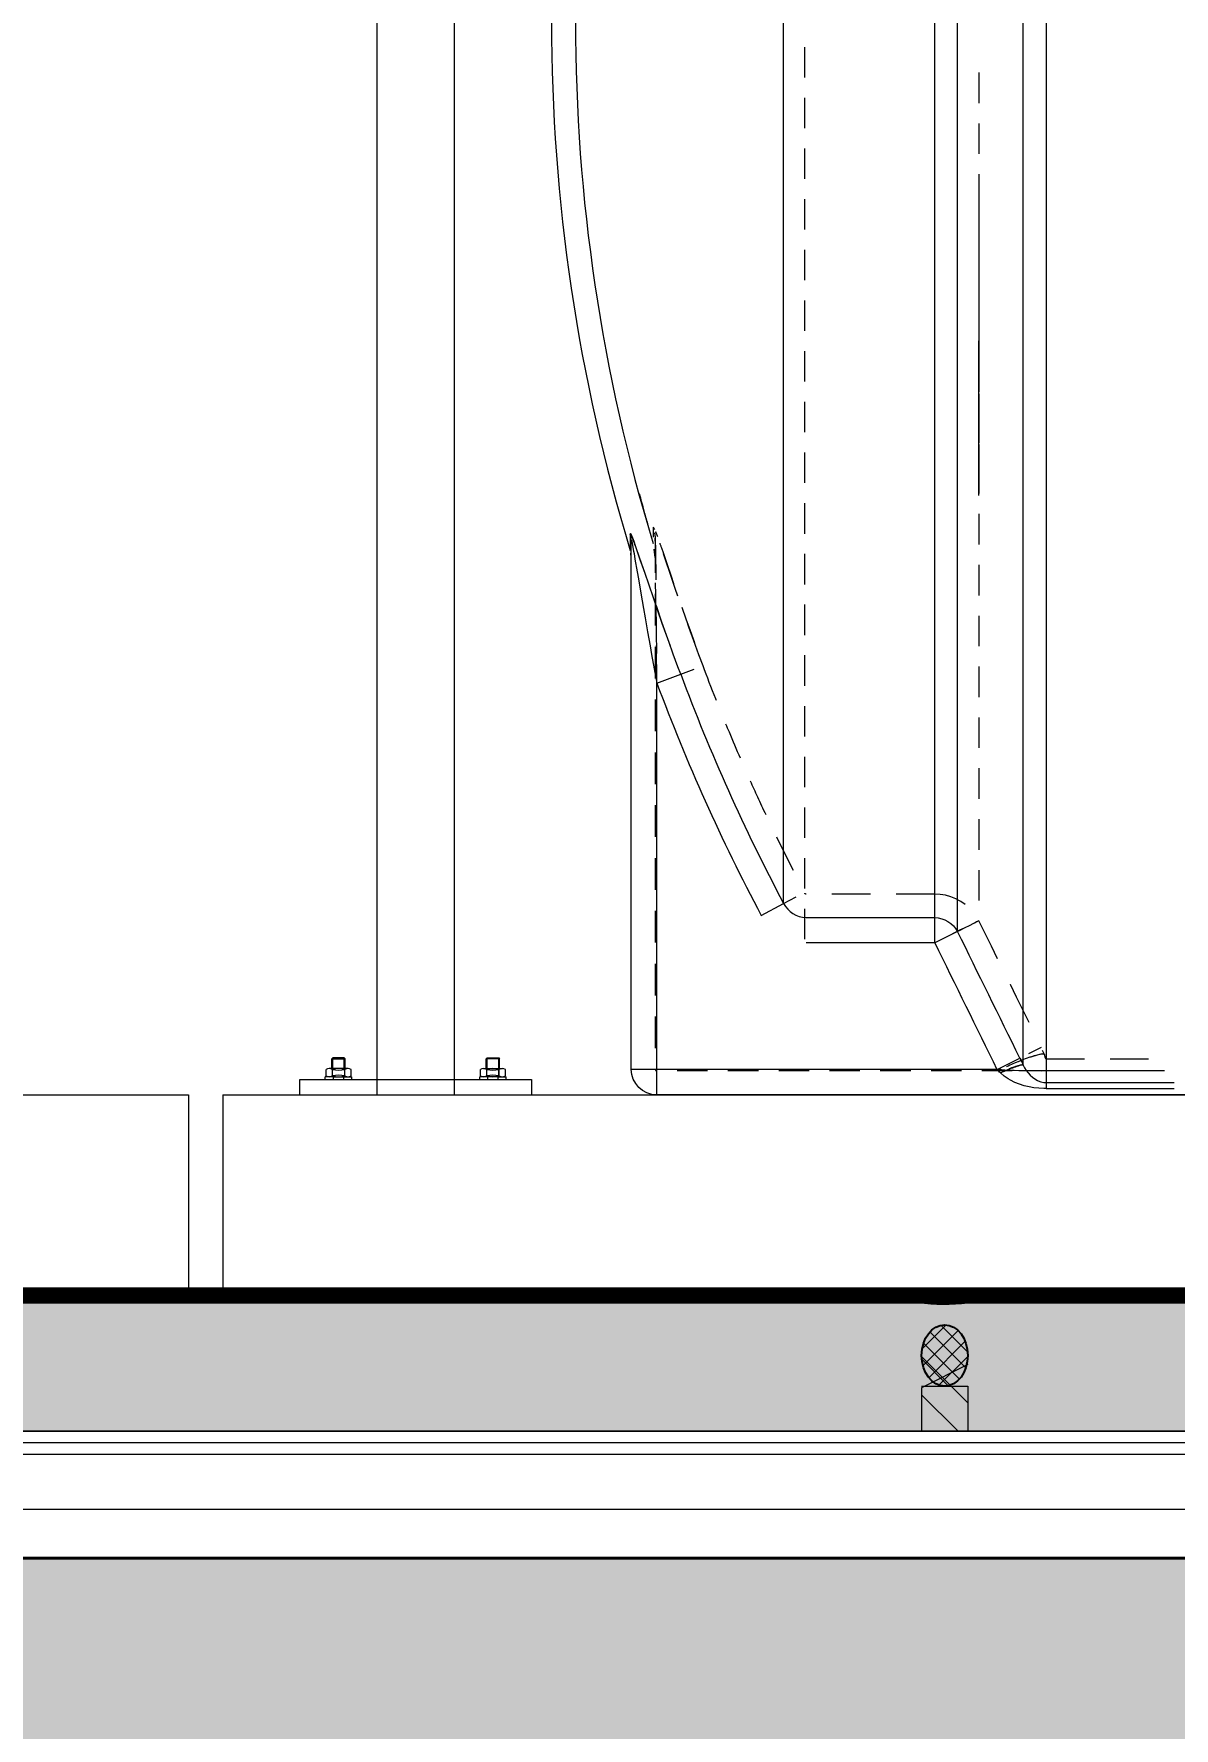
# Model space of a CAD drawing. Header units: millimetres. Extents: x -6181 to 191287, y -8583 to 23546.
# Drawn here: x 89554 to 90292, y 7490 to 8587 of the extents above; entities that cross this region are included whole.
import ezdxf

# ---------------------------------------------------------------- set-up
doc = ezdxf.new("R2010")
doc.units = ezdxf.units.MM
doc.header["$MEASUREMENT"] = 0
for name, pattern in [('1735-DT-5BR-SEC_BB$0$DASHED', [0.75, 0.5, -0.25]), ('1735-DT-5BR-SEC_BB$0$HIDDEN', [0.375, 0.25, -0.125]), ('DASHED', [0.75, 0.5, -0.25])]:
    doc.linetypes.add(name, pattern=pattern)
for name, color, linetype, lineweight in [('07--DIM-2', 2, 'Continuous', 25), ('1735-DT-5BR-SEC_BB$0$06--LINE-1', 9, 'Continuous', 18), ('1735-DT-5BR-SEC_BB$0$E--CONCRETE-4', 4, 'Continuous', 40), ('1735-DT-5BR-SEC_BB$0$E--CONCRETE-Beams', 1, '1735-DT-5BR-SEC_BB$0$HIDDEN', 0), ('1735-DT-5BR-SEC_BB$0$E--CONCRETE-SHADE', 253, 'Continuous', 25), ('1735-DT-5BR-SEC_BB$0$G--STELWRK-0', 8, 'Continuous', 13), ('1735-DT-5BR-SEC_BB$0$G--STELWRK-1', 9, 'Continuous', 18), ('1735-DT-5BR-SEC_BB$0$J--WATERPROOFING-1', 1, 'Continuous', 18), ('1735-DT-5BR-SEC_BB$0$J--WATERPROOFING-2', 2, 'Continuous', 25), ('1735-DT-5BR-SEC_BB$0$J--WATERPROOFING-3', 3, 'Continuous', 35), ('1735-DT-5BR-SEC_BB$0$P--INSULATION', 8, 'Continuous', 13), ('1735-DT-5BR-SEC_BB$0$W--ELV-1', 250, '1735-DT-5BR-SEC_BB$0$DASHED', 9), ('1735-DT-5BR-SEC_BB$0$X--MEP Services', 251, 'Continuous', 9), ('W--ELV-1', 250, 'DASHED', 9)]:
    doc.layers.add(name, color=color, linetype=linetype, lineweight=lineweight)
doc.layers.add('1735-DT-5BR-SEC_BB$0$00--Combo Roof', color=251, linetype='Continuous')
doc.layers.add('1735-DT-5BR-SEC_BB$0$00--ORIGIN', color=6, linetype='Continuous', lineweight=0, plot=False)
doc.styles.add('ISO', font='isocp2.shx', dxfattribs={"width": 0.8})
doc.linetypes.add('1735-DT-5BR-SEC_BB$0$BATTING', pattern='A,0.00254,-2.54,[134,ltypeshp.shx,S=2.54,R=0,X=-2.54,Y=0],-5.08,[134,ltypeshp.shx,S=2.54,R=180,X=2.54,Y=0],-2.54', length=10.16254)
doc.dimstyles.new('1-100_AR', dxfattribs={"dimtxt": 200, "dimasz": 100, "dimexe": 100, "dimexo": 100, "dimgap": 0, "dimtad": 0, "dimdec": 0, "dimzin": 12, "dimdsep": 46, "dimtxsty": 'ISO', "dimblk": 'ARCHTICK', "dimcen": 100, "dimdle": 100, "dimclrd": 8, "dimclre": 9, "dimclrt": 2, "dimadec": 0, "dimazin": 0, "dimtfac": 1, "dimtdec": 0, "dimtmove": 0, "dimatfit": 2, "dimldrblk": 'ARCHTICK', "dimfxl": 1, "dimtvp": 0.75, "dimtolj": 1, "dimtzin": 12, "dimlwd": 9, "dimlwe": 9, "dimarcsym": 0})

# ---------------------------------------------------------------- blocks, each defined once
blk = doc.blocks.new('*U263')
at = {"layer": '1735-DT-5BR-SEC_BB$0$06--LINE-1'}
h = blk.add_hatch(dxfattribs=at)
h.set_pattern_fill('AR-CONC', color=256, scale=10, style=0)
h.set_pattern_definition([(50, (-4413.56, -89.98), (71.72602, -6.27521), [7.5, -82.5]), (355, (-4413.56, -89.98), (-13.87513, 75.21921), [6, -66]), (100.45144, (-4407.585, -90.5), (57.85088, 68.944), [6.37402, -70.11421]), (46.1842, (-4413.56, -69.98), (106.72413, -16.55193), [11.25, -123.75]), (96.63564, (-4404.67, -71.36), (93.4662, 97.41186), [9.56103, -105.17138]), (351.18416, (-4413.56, -69.98), (93.4662, 97.41186), [9, -99]), (21, (-4403.56, -74.98), (59.690705, -40.26189), [7.5, -82.5]), (326, (-4403.56, -74.98), (24.33153, 72.515), [6, -66]), (71.45144, (-4398.59, -78.33), (84.02224, 32.25312), [6.37402, -70.11421]), (37.5, (-4413.562, -89.977), (1.215986, 33.289385), [0, -65.2, 0, -67, 0, -66.25]), (7.5, (-4413.562, -89.977), (26.306954, 39.44117), [0, -38.2, 0, -63.7, 0, -25.25]), (327.5, (-4435.862, -89.977), (53.382244, -2.255487), [0, -25, 0, -78, 0, -103.5]), (317.5, (-4445.86, -89.977), (58.318617, 10.0105), [0, -32.5, 0, -51.8, 0, -73.5])])
h.paths.add_polyline_path([(-45351.9, 10465.1), (-40906.9, 10465.1), (-40906.9, 10382.2), (-45351.9, 10382.2)])
at = {"layer": '1735-DT-5BR-SEC_BB$0$J--WATERPROOFING-2'}
h = blk.add_hatch(color=252, dxfattribs=at)
edge = h.paths.add_edge_path()
edge.add_ellipse((-44291.9, 10431.3), major_axis=(0, -19.9), ratio=0.75188, start_angle=94.7878, end_angle=270, ccw=False)
edge.add_line((-44276.9, 10433), (-44276.9, 10465.1))
edge.add_arc((-44291.9, 10589.1), 124.9, 263.0944, 276.8706, ccw=False)
edge.add_line((-44306.9, 10465.1), (-44306.9, 10431.3))
edge.add_line((-44306.9, 10431.3), (-44306.9, 10431.3))
at = {"layer": '1735-DT-5BR-SEC_BB$0$J--WATERPROOFING-2', "lineweight": 9}
h = blk.add_hatch(dxfattribs=at)
h.set_pattern_fill('ANSI37', color=256, scale=65, style=0)
h.set_pattern_definition([(45, (-168588.302, 57135.414), (-5.7452426, 5.7452426), []), (135, (-168588.302, 57135.414), (-5.7452426, -5.7452426), [])])
edge = h.paths.add_edge_path()
edge.add_ellipse((-44291.9, 10431.3), major_axis=(0, -19.9), ratio=0.75188, start_angle=367.0305, end_angle=447.7649)
edge.add_line((-44276.9, 10430.5), (-44276.9, 10432.1))
edge.add_ellipse((-44291.9, 10431.3), major_axis=(0, -19.9), ratio=0.75188, start_angle=92.2351, end_angle=352.9695)
edge.add_line((-44293.7, 10411.5), (-44290, 10411.5))
at = {"layer": '1735-DT-5BR-SEC_BB$0$00--ORIGIN'}
blk.add_lwpolyline([(-39601.9, 10300), (-45351.9, 10300), (-45351.9, 10485.3)], dxfattribs=at)
at = {"layer": '1735-DT-5BR-SEC_BB$0$J--WATERPROOFING-1', "color": 8}
for p, q in [((-44306.9, 10411.4), (-44306.9, 10382.2)), ((-44276.9, 10411.4), (-44306.9, 10411.4)), ((-44276.9, 10410.4), (-44276.9, 10382.2)), ((-45351.9, 10382.2), (-40891.9, 10382.2)), ((-45351.9, 10374.7), (-40891.9, 10374.7)), ((-45351.9, 10367.2), (-40891.9, 10367.2))]:
    blk.add_line(p, q, dxfattribs=at)
blk.add_lwpolyline([(-45351.9, 10465.1), (-40906.9, 10465.1), (-40906.9, 10382.2), (-45351.9, 10382.2)], dxfattribs=at)
blk.add_lwpolyline([(-45351.9, 10465.1), (-40906.9, 10465.1), (-40906.9, 10382.2), (-45351.9, 10382.2)], close=True, dxfattribs=at)
blk.add_arc((-44292.2, 10576.3), 112.1, 262.4789, 278.9045, dxfattribs=at)
at = {"layer": '1735-DT-5BR-SEC_BB$0$J--WATERPROOFING-2', "lineweight": 13}
for p, q in [((-44306.9, 10400.7), (-44276.9, 10430.7)), ((-44306.9, 10425.4), (-44276.9, 10410.4)), ((-44300.6, 10382.2), (-44276.9, 10405.9))]:
    blk.add_line(p, q, dxfattribs=at)
at = {"layer": '1735-DT-5BR-SEC_BB$0$J--WATERPROOFING-2', "extrusion": (0, 0, -1)}
blk.add_ellipse((-44291.9, 10431.3), major_axis=(0, -19.9), ratio=0.75188, start_param=-1.570796, end_param=4.712389, dxfattribs=at)
at = {"layer": '1735-DT-5BR-SEC_BB$0$J--WATERPROOFING-3', "color": 252, "const_width": 10.1}
blk.add_lwpolyline([(-40891.9, 10470.3), (-45351.9, 10470.4)], dxfattribs=at)
at = {"layer": '1735-DT-5BR-SEC_BB$0$P--INSULATION', "linetype": '1735-DT-5BR-SEC_BB$0$BATTING', "ltscale": 0.05}
blk.add_line((-39604.2, 10331.8), (-45351.9, 10331.8), dxfattribs=at)
blk = doc.blocks.new('1735-DT-5BR-SEC_BB$0$SPHU30-365 PE TANK (1160x1800) ELEV')
at = {"layer": '1735-DT-5BR-SEC_BB$0$X--MEP Services'}
for points in [[(-906.02, 299.31), (-905.93, 299.86), (-905.71, 299.13), (-904.78, 293.91), (-904.55, 292.52), (-904.06, 289.57), (-902.87, 282.77), (-902.18, 278.84), (-900.85, 271.08), (-899.44, 262.82), (-898.59, 257.89), (-897.24, 250.24), (-895.9, 242.72), (-895.04, 237.97), (-893.64, 230.28), (-892.21, 222.59), (-879.33, 227.39, 0.032826), (-823.68, 103.47, 0.263369), (-811.54, 95.82), (-741.97, 95.82, -0.262552), (-729.63, 88.33), (-729.63, 1071.67, -0.000454)], [(-811.54, 82.28), (-741.98, 82.28), (-741.98, 1077.72, -0.000466), (-710.57, 1141.61), (-710.57, 1155.3), (-708.76, 1155.3), (-705.82, 1155.27), (-702.88, 1155.2), (-699.9, 1155.08), (-699.37, 1155.05), (-696.37, 1154.87), (-693.4, 1154.63), (-690.55, 1154.35), (-689.9, 1154.27), (-687.15, 1153.86), (-684.06, 1153.09), (-683.09, 1152.76), (-682.09, 1152.15), (-681.77, 1151.39)], [(-706.46, 11.91, -0.011843), (-702.09, 13.85), (-701.33, 14.15), (-700.57, 14.43), (-699.81, 14.69), (-699.04, 14.95), (-698.25, 15.22), (-697.44, 15.52), (-696.73, 15.79), (-695.86, 16.11), (-695.01, 16.29), (-694.23, 16.15), (-694.12, 16.08), (-694.12, 1143.87, -0.262734), (-681.77, 1151.39), (-681.77, 3.43), (-612.55, 3.43)], [(-892.21, 0), (-892.21, 222.59, 0.03281), (-835.83, 97.03), (-823.68, 103.47), (-823.68, 1056.53)], [(-901.75, 325, 0.002581), (-899.23, 315.68, 0.00196), (-897.29, 308.74)], [(-906.27, 299.39, 0.141659), (-906.58, 303.1), (-906.58, 294.28)], [(-893.47, 303.75, -0.009822), (-893.35, 303.02, -0.011617), (-893.2, 301.79, -0.013966), (-893.11, 300.55, -0.013778), (-893.08, 299.31), (-893.08, 282.18)], [(906.02, 299.3), (906.02, 13.81, -0.414187), (892.21, 0), (-892.21, 0, -0.414187), (-906.02, 13.81), (-906.02, 299.3)], [(-893.07, 296.71, 0.00001), (-893.07, 295.44, -0.002678), (-893.06, 294.17, -0.004464), (-893.05, 293.41)], [(-890.67, 298.22, -0.002447), (-890.52, 297.79, -0.00276), (-890.27, 297.06, -0.004213), (-890.02, 296.34, -0.004213), (-889.77, 295.61), (-888.89, 293.05), (-886.7, 286.65), (-884.51, 280.26), (-883.2, 276.43)], [(-860.04, 213.09, -0.003327), (-860.4, 213.98, -0.004744), (-867.26, 231.88), (-869.49, 237.91), (-872.22, 245.37), (-874.93, 252.86), (-875.5, 254.49)], [(-855.03, 200.63, 0.001594), (-853.2, 196.2, 0.00378), (-847.21, 182.08)], [(-841.79, 169.79, 0.002393), (-837.82, 161.06, 0.002472), (-833.36, 151.51)], [(-827.54, 139.41, 0.003728), (-821.13, 126.54, 0.001331), (-818.52, 121.41)], [(-695.97, 19.89, -0.000446), (-729.63, 88.33), (-741.98, 82.27, 0.000413), (-708.32, 13.81), (-906.02, 13.81)], [(-681.77, 3.43), (-683.06, 3.45), (-685.71, 3.59), (-688.37, 3.89), (-691, 4.36), (-693.61, 4.98), (-696.16, 5.78), (-698.64, 6.77), (-701.04, 7.94), (-702.23, 8.62), (-704.43, 10.1), (-706.41, 11.85, 0.001727), (-707.37, 12.85, -0.001006), (-708.31, 13.81), (-695.97, 19.89, -0.002889), (-694.11, 16.09), (-693.38, 14.65), (-692.51, 13.25), (-691.52, 11.94), (-690.41, 10.72), (-689.19, 9.61), (-687.86, 8.65), (-686.44, 7.85), (-686.08, 7.68), (-684.55, 7.12), (-682.98, 6.78), (-681.77, 6.71), (-612.55, 6.71)]]:
    blk.add_lwpolyline(points, format="xyb", dxfattribs=at)
for points in [[(-812.3, 566.3), (-812.3, 549.87)], [(-718.05, 552.51), (-718.05, 536.01)], [(-812.3, 538.91), (-812.3, 522.47)], [(-718.05, 525.01), (-718.05, 508.52)], [(-812.3, 511.52), (-812.3, 495.08)], [(-718.05, 497.52), (-718.05, 389.92)], [(-812.3, 484.12), (-812.3, 467.68)], [(-812.3, 456.72), (-812.3, 440.29)], [(-812.3, 429.33), (-812.3, 412.89)], [(-718.05, 323.94), (-718.05, 407.45)], [(-812.3, 401.94), (-812.3, 385.5)], [(-718.05, 396.45), (-718.05, 379.95)], [(-718.05, 378.93), (-718.05, 362.43)], [(-812.3, 374.54), (-812.3, 358.1)], [(-718.05, 368.95), (-718.05, 352.46)], [(-718.05, 351.43), (-718.05, 334.93)], [(-812.3, 347.15), (-812.3, 330.71)], [(-718.05, 341.46), (-718.05, 324.97)], [(-812.3, 319.75), (-812.3, 303.31)], [(-718.05, 313.97), (-718.05, 297.47)], [(-906.58, 303.1), (-906.5, 303.47), (-906.27, 303.22), (-905.4, 301.15), (-904.71, 299.26), (-903.91, 296.99), (-901.52, 290.16), (-900.79, 288.03), (-898.37, 280.94)], [(-903.6, 296.14), (-903.62, 296.21), (-903.85, 296.86), (-904.08, 297.49), (-904.33, 298.19), (-904.64, 299.06), (-905, 300.05), (-905.43, 301.24), (-905.86, 302.33), (-906.23, 303.14), (-906.49, 303.46), (-906.58, 303.1)], [(-893.33, 305.49), (-893.39, 305.63), (-893.42, 305.69), (-893.61, 306.05), (-893.81, 306.4), (-894, 306.67), (-894.13, 306.76), (-894.17, 306.65), (-894.17, 301.43)], [(-894.17, 306.65), (-894.17, 306.65)], [(-892.93, 304.47), (-892.93, 304.47)], [(-892.93, 304.47), (-892.75, 304.02), (-892.59, 303.57), (-892.42, 303.12), (-892.25, 302.67), (-892.09, 302.22), (-891.92, 301.77)], [(-906.02, 299.31), (-906.02, 299.69), (-906.03, 300.07), (-906.05, 300.45), (-906.09, 300.84), (-906.14, 301.22), (-906.21, 301.57)], [(-879.33, 227.39), (-880.79, 231.32), (-883.31, 238.16), (-885.79, 245.02), (-886.84, 247.93), (-889.27, 254.81), (-891.67, 261.69), (-894.05, 268.58), (-896.42, 275.48), (-898.8, 282.37), (-901.19, 289.26), (-903.6, 296.14)], [(-893.08, 290.38), (-893.73, 294.92)], [(-893.08, 299.31), (-893.06, 300.84), (-892.98, 293.57), (-892.85, 280.14), (-892.83, 278.44)], [(-891.92, 301.77), (-891.92, 301.77)], [(-906.02, 290.38), (-906.36, 292.72)], [(-880.83, 269.61), (-882.25, 273.7), (-883.17, 276.36), (-885.77, 283.93), (-886.65, 286.48), (-888.66, 292.36)], [(-812.3, 292.35), (-812.3, 275.92)], [(-718.05, 286.47), (-718.05, 269.98)], [(-892.61, 256.48), (-892.7, 263.25), (-892.78, 270.03), (-892.86, 276.8)], [(-883.2, 276.43), (-883.2, 276.43)], [(-893.08, 270.76), (-893.08, 253.63)], [(-893.08, 265.59), (-892.49, 263.88), (-889.81, 256.27), (-887.1, 248.64), (-884.93, 242.63)], [(-892.68, 262.48), (-892.6, 254.55), (-892.52, 247.55), (-892.45, 241.46), (-892.41, 238.55)], [(-878.75, 263.66), (-876.5, 257.29), (-874.22, 250.93), (-871.92, 244.57)], [(-812.3, 264.96), (-812.3, 248.53)], [(-718.05, 258.98), (-718.05, 242.48)], [(-893.08, 242.21), (-893.08, 225.08)], [(-892.21, 222.59), (-892.29, 229.37), (-892.37, 236.14), (-892.45, 242.92)], [(-892.45, 242.92), (-892.45, 242.92)], [(-879.33, 227.39), (-872.09, 230.09)], [(-867.26, 231.88), (-867.26, 231.88)], [(-812.3, 237.57), (-812.3, 221.13)], [(-718.05, 231.48), (-718.05, 214.99)], [(-893.08, 213.66), (-893.08, 196.53)], [(-812.3, 210.17), (-812.3, 193.73)], [(-718.05, 203.99), (-718.05, 187.49)], [(-893.08, 185.11), (-893.08, 167.98)], [(-812.3, 182.78), (-812.3, 166.34)], [(-718.05, 176.5), (-718.05, 160)], [(-893.08, 156.56), (-893.08, 139.43)], [(-812.3, 155.38), (-812.3, 138.95)], [(-718.05, 149), (-718.05, 132.5)], [(-893.08, 128.01), (-893.08, 110.88)], [(-812.3, 127.99), (-812.3, 111.55)], [(-718.05, 121.51), (-718.05, 105.01)], [(-823.68, 103.47), (-816.85, 107.09)], [(-811.54, 108.52), (-811.63, 108.53), (-811.77, 108.58), (-811.9, 108.64), (-812.02, 108.72), (-812.12, 108.81), (-812.19, 108.92), (-812.21, 108.96)], [(-776.76, 108.52), (-797.63, 108.52)], [(-725.54, 102.97), (-727.91, 104.6), (-730.52, 105.99), (-733.26, 107.08), (-736.1, 107.87), (-739, 108.35), (-741.91, 108.52), (-741.98, 108.52), (-762.85, 108.52)], [(-893.08, 99.46), (-893.08, 82.33)], [(-812.3, 100.59), (-812.3, 84.16)], [(-718.05, 94.01), (-719.31, 93.58), (-720.45, 92.87), (-720.96, 92.55), (-723.34, 91.33), (-725.75, 90.24), (-726.09, 90.08), (-728.5, 88.94), (-730.88, 87.74), (-732.39, 86.96)], [(-707.97, 73.48), (-711.33, 80.32), (-714.69, 87.17), (-718.05, 94.01), (-719.3, 93.58), (-720.45, 92.87), (-720.96, 92.55), (-723.33, 91.32), (-725.75, 90.24), (-726.1, 90.08), (-728.49, 88.93), (-730.88, 87.74), (-732.39, 86.96)], [(-718.05, 94.01), (-718.05, 94.01)], [(-741.97, 82.28), (-741.97, 82.28)], [(-893.08, 70.91), (-893.08, 53.78)], [(-701.23, 59.79), (-701.23, 59.79)], [(-701.23, 59.79), (-697.87, 52.95), (-694.5, 46.11), (-691.13, 39.27)], [(-893.08, 42.36), (-893.08, 25.22)], [(-686.42, 21.52), (-688.2, 21.03), (-690.22, 20.39), (-690.48, 20.31), (-692.49, 19.61), (-694.48, 18.87), (-696.45, 18.1), (-698.41, 17.3), (-698.42, 17.3)], [(-695.97, 19.89), (-695.78, 19.52), (-695.6, 19.14), (-695.41, 18.76), (-695.23, 18.38), (-695.05, 18.01), (-694.86, 17.63)], [(-684.39, 25.59), (-691.34, 22.17)], [(-682.54, 21.79), (-682.73, 21.89), (-683.94, 22.13), (-685.25, 21.91), (-686.59, 21.48), (-687.66, 21.12), (-688.91, 20.7), (-689.98, 20.35)], [(-682.19, 20.36), (-682.23, 20.51), (-682.3, 20.74), (-682.36, 20.97), (-682.41, 21.2), (-682.47, 21.43), (-682.51, 21.66), (-682.54, 21.79), (-682.68, 21.86), (-683.06, 21.95), (-683.3, 21.98), (-683.7, 21.99), (-684.09, 21.97), (-684.48, 21.93), (-684.88, 21.87)], [(-684.88, 21.87), (-684.88, 21.87)], [(-684.39, 25.59), (-684.39, 25.59)], [(-682.54, 21.79), (-682.72, 22.16), (-682.9, 22.54), (-683.09, 22.92), (-683.27, 23.3), (-683.45, 23.68), (-683.64, 24.05)], [(-683.64, 24.05), (-683.64, 24.05)], [(-682.43, 20.78), (-682.42, 20.72), (-682.38, 20.45), (-682.32, 20.19), (-682.24, 19.96), (-682.13, 19.76), (-681.97, 19.61), (-681.77, 19.5), (-661, 19.5)], [(-647.16, 19.5), (-626.39, 19.5)], [(-864.76, 12.94), (-881.23, 12.94)], [(-837.31, 12.94), (-853.78, 12.94)], [(-809.86, 12.94), (-826.33, 12.94)], [(-782.4, 12.94), (-798.88, 12.94)], [(-754.95, 12.94), (-771.42, 12.94)], [(-727.5, 12.94), (-743.97, 12.94)], [(-700.05, 12.94), (-716.52, 12.94)], [(-707.21, 13.73), (-707.39, 13.75), (-707.58, 13.76), (-707.76, 13.77), (-707.95, 13.78), (-708.13, 13.79), (-708.32, 13.81), (-708.13, 13.62), (-707.95, 13.43), (-707.76, 13.24), (-707.58, 13.05), (-707.39, 12.87), (-707.21, 12.67)], [(-708.32, 13.81), (-708.32, 13.81)], [(-706.4, 13.68), (-706.6, 13.7), (-706.79, 13.71), (-706.98, 13.72), (-707.17, 13.74), (-707.36, 13.74), (-707.55, 13.76)], [(-706.47, 13.69), (-706.47, 13.69)], [(-706.46, 13.69), (-706.46, 13.69)], [(-706.46, 13.69), (-704, 13.54), (-701.53, 13.42), (-699.06, 13.33), (-696.59, 13.26), (-694.12, 13.21), (-691.65, 13.18)], [(-706.16, 13.83), (-706.19, 13.82), (-706.22, 13.8), (-706.25, 13.79), (-706.29, 13.78), (-706.31, 13.76), (-706.34, 13.74)], [(-697.98, 17.43), (-698.84, 17.07), (-699.69, 16.72), (-700.54, 16.35), (-701.39, 15.98), (-702.24, 15.61), (-703.09, 15.23)], [(-703.09, 15.23), (-703.09, 15.23)], [(-694.12, 16.09), (-694.86, 16.22), (-695.49, 16.08), (-695.76, 16.01), (-697.05, 15.66), (-698.27, 15.3), (-699.19, 15), (-700.41, 14.55), (-701.63, 14.07), (-701.66, 14.06)], [(-696.56, 13.25), (-694.09, 13.24), (-694.09, 13.24), (-691.62, 13.2), (-689.16, 13.14), (-686.69, 13.1), (-684.23, 13.09), (-681.77, 13.16), (-661, 13.16)], [(-694.86, 17.63), (-694.86, 17.63)], [(-691.65, 13.18), (-691.65, 13.18)], [(-672.59, 12.94), (-689.06, 12.94)], [(-645.14, 12.94), (-661.61, 12.94)], [(-647.16, 13.16), (-626.39, 13.16)], [(-617.69, 12.94), (-634.16, 12.94)]]:
    blk.add_lwpolyline(points, dxfattribs=at)
for centre, radius, start, end in [((30.79, 580), 979.95, 163.04844, 196.95156), ((30.79, 580), 967.01, 163.04844, 196.95156), ((-892.57, 13.45), 0.365, 218.39627, 231.60373)]:
    blk.add_arc(centre, radius, start, end, dxfattribs=at)
for points in [[(-893.08, 299.31), (-893.08, 299.23), (-893.08, 299.16), (-893.08, 299.08)], [(-893.08, 299.08), (-893.08, 299.01), (-893.08, 298.94), (-893.08, 298.86)], [(-893.08, 298.86), (-893.08, 298.79), (-893.08, 298.72), (-893.08, 298.64)], [(-893.08, 298.64), (-893.08, 298.6), (-893.08, 298.55), (-893.08, 298.51)], [(-893.07, 297.98), (-893.07, 297.55), (-893.07, 297.13), (-893.07, 296.71)], [(-695.38, 18.46), (-695.55, 18.39), (-695.73, 18.33), (-695.9, 18.26)], [(-694.86, 18.66), (-695.03, 18.59), (-695.21, 18.53), (-695.38, 18.46)], [(-893.08, 13.81), (-893.08, 13.78), (-893.08, 13.75), (-893.07, 13.73)], [(-893.07, 13.73), (-893.07, 13.7), (-893.07, 13.67), (-893.06, 13.65)], [(-893.06, 13.65), (-893.06, 13.62), (-893.05, 13.6), (-893.04, 13.57)], [(-893.04, 13.57), (-893.03, 13.55), (-893.03, 13.52), (-893.02, 13.5)], [(-893.02, 13.5), (-893.01, 13.47), (-893, 13.45), (-892.98, 13.42)], [(-892.98, 13.42), (-892.98, 13.4), (-892.96, 13.37), (-892.95, 13.35)], [(-892.95, 13.35), (-892.93, 13.33), (-892.92, 13.31), (-892.9, 13.29)], [(-892.9, 13.29), (-892.88, 13.26), (-892.87, 13.25), (-892.85, 13.23)], [(-892.79, 13.17), (-892.77, 13.15), (-892.76, 13.14), (-892.73, 13.12)], [(-892.73, 13.12), (-892.73, 13.12), (-892.72, 13.11), (-892.72, 13.11)], [(-696.42, 18.05), (-696.53, 18.01), (-696.63, 17.97), (-696.74, 17.93)], [(-695.9, 18.26), (-696.07, 18.19), (-696.25, 18.12), (-696.42, 18.05)]]:
    blk.add_open_spline(points, degree=3, dxfattribs=at)
blk = doc.blocks.new('1735-DT-5BR-SEC_BB')
at = {"layer": '1735-DT-5BR-SEC_BB$0$E--CONCRETE-SHADE'}
h = blk.add_hatch(color=256, dxfattribs=at)
h.dxf.hatch_style = 1
h.paths.add_polyline_path([(97503.6, 7900), (97203.6, 7900), (97203.6, 9100), (97053.6, 9100), (97053.6, 7900), (96953.8, 7900), (96953.8, 7600), (85453.6, 7600), (85453.6, 7900), (85353.6, 7900), (85353.6, 9100), (85203.6, 9100), (85203.6, 7900), (84903.6, 7900), (84903.6, 7700), (85203.6, 7700), (85203.6, 7380), (85453.6, 7380), (92253.6, 7380), (92253.6, 7100), (92453.6, 7100), (92453.6, 7380), (97203.6, 7380), (97203.6, 7700), (97503.6, 7700)])
at = {"layer": '1735-DT-5BR-SEC_BB$0$E--CONCRETE-4'}
blk.add_lwpolyline([(85453.6, 7380), (92253.6, 7380), (92253.6, 7100), (92453.6, 7100), (92453.6, 7380), (97203.6, 7380), (97203.6, 7700), (97503.6, 7700), (97503.6, 7900), (97203.6, 7900), (97203.6, 9100), (97053.6, 9100), (97053.6, 7900), (96953.8, 7900), (96953.8, 7600), (85453.6, 7600)], dxfattribs=at)
at = {"layer": '1735-DT-5BR-SEC_BB$0$E--CONCRETE-Beams'}
blk.add_lwpolyline([(89453.7, 7770.4), (89453.7, 7900), (89653.7, 7900), (89653.7, 7770.4)], dxfattribs=at)
at = {"layer": '1735-DT-5BR-SEC_BB$0$G--STELWRK-0'}
for p, q in [((89776, 7900, -1441.3), (89776, 9517.4)), ((89826, 7900, -1441.2), (89826, 9517.4)), ((89747.3, 7924.1, 1402.7), (89746.7, 7923.4, 1402.7)), ((89746.7, 7923.4, 1402.7), (89755.3, 7923.4, 1402.7)), ((89746.7, 7917, 1402.7), (89746.7, 7923.4, 1402.7)), ((89754.7, 7924.1, 1402.7), (89747.3, 7924.1, 1402.7)), ((89747.3, 7917, 1402.7), (89747.3, 7924.1, 1402.7)), ((89754.7, 7924.1, 1402.7), (89755.3, 7923.4, 1402.7)), ((89754.7, 7917, 1402.7), (89754.7, 7924.1, 1402.7)), ((89755.3, 7917, 1402.7), (89755.3, 7923.4, 1402.7)), ((89847.3, 7924.1, 1402.7), (89846.7, 7923.4, 1402.7)), ((89855.3, 7923.4, 1402.7), (89846.7, 7923.4, 1402.7)), ((89846.7, 7917, 1402.7), (89846.7, 7923.4, 1402.7)), ((89847.3, 7924.1, 1402.7), (89854.7, 7924.1, 1402.7)), ((89847.3, 7917, 1402.7), (89847.3, 7924.1, 1402.7)), ((89854.7, 7924.1, 1402.7), (89855.3, 7923.4, 1402.7)), ((89854.7, 7917, 1402.7), (89854.7, 7924.1, 1402.7)), ((89855.3, 7917, 1402.7), (89855.3, 7923.4, 1402.7)), ((89747.6, 7911.8, 1402.7), (89742.4, 7911.8, 1402.7)), ((89742.4, 7910, 1402.7), (89742.4, 7911.8, 1402.7)), ((89742.9, 7912.3, 1402.7), (89742.9, 7916.5, 1402.7)), ((89757.1, 7917, 1402.7), (89744.9, 7917, 1402.7)), ((89747, 7912.3, 1402.7), (89747, 7916.5, 1402.7)), ((89747.1, 7912.3, 1402.7), (89747.1, 7916.5, 1402.7)), ((89747.6, 7911.8, 1402.7), (89759.6, 7911.8, 1402.7)), ((89747.6, 7910, 1402.7), (89747.6, 7911.8, 1402.7)), ((89754.4, 7910, 1402.7), (89754.4, 7911.8, 1402.7)), ((89755, 7912.3, 1402.7), (89755, 7916.5, 1402.7)), ((89759.1, 7912.3, 1402.7), (89759.1, 7916.5, 1402.7)), ((89759.6, 7910, 1402.7), (89759.6, 7911.8, 1402.7)), ((89854.4, 7911.8, 1402.7), (89842.4, 7911.8, 1402.7)), ((89842.4, 7910, 1402.7), (89842.4, 7911.8, 1402.7)), ((89842.9, 7912.3, 1402.7), (89842.9, 7916.5, 1402.7)), ((89844.9, 7917, 1402.7), (89857.1, 7917, 1402.7)), ((89847, 7912.3, 1402.7), (89847, 7916.5, 1402.7)), ((89847.6, 7910, 1402.7), (89847.6, 7911.8, 1402.7)), ((89854.4, 7910, 1402.7), (89854.4, 7911.8, 1402.7)), ((89854.4, 7911.8, 1402.7), (89859.6, 7911.8, 1402.7)), ((89854.9, 7912.3, 1402.7), (89854.9, 7916.5, 1402.7)), ((89855, 7912.3, 1402.7), (89855, 7916.5, 1402.7)), ((89859.1, 7912.3, 1402.7), (89859.1, 7916.5, 1402.7)), ((89859.6, 7910, 1402.7), (89859.6, 7911.8, 1402.7))]:
    blk.add_line(p, q, dxfattribs=at)
for centre, radius, start, end in [((89744.9, 7913, 1402.7), 4.05, 60.1583, 119.8417), ((89744.9, 7915.8, 1402.7), 4.05, 240.1583, 299.8417), ((89751, 7901.6, 1402.7), 15.4, 74.8218, 105.1782), ((89751, 7927.2, 1402.7), 15.4, 254.8218, 285.1782), ((89751.1, 7931, 1402.7), 15, 254.6284, 285.3716), ((89751.1, 7897.8, 1402.7), 15, 74.6284, 105.3716), ((89757.1, 7913, 1402.7), 4.05, 60.1583, 119.8417), ((89757.1, 7915.8, 1402.7), 4.05, 240.1583, 299.8417), ((89844.9, 7913, 1402.7), 4.05, 60.1583, 119.8417), ((89844.9, 7915.8, 1402.7), 4.05, 240.1583, 299.8417), ((89851, 7901.6, 1402.7), 15.4, 74.8218, 105.1782), ((89850.9, 7931, 1402.7), 15, 254.6284, 285.3716), ((89850.9, 7897.8, 1402.7), 15, 74.6284, 105.3716), ((89851, 7927.2, 1402.7), 15.4, 254.8218, 285.1782), ((89857.1, 7913, 1402.7), 4.05, 60.1583, 119.8417), ((89857.1, 7915.8, 1402.7), 4.05, 240.1583, 299.8417)]:
    blk.add_arc(centre, radius, start, end, dxfattribs=at)
at = {"layer": '1735-DT-5BR-SEC_BB$0$G--STELWRK-1', "elevation": 1402.7}
blk.add_lwpolyline([(89726, 7900), (89726, 7910), (89876, 7910), (89876, 7900)], dxfattribs=at)
at = {"layer": '1735-DT-5BR-SEC_BB$0$W--ELV-1', "ltscale": 500}
blk.add_lwpolyline([(102460.7, 7600), (81257.5, 7600)], dxfattribs=at)
at = {"layer": '1735-DT-5BR-SEC_BB$0$X--MEP Services', "color": 9}
for p, q in [((89676, 7900, 1402.8), (89676, 7770.4, 1402.8)), ((89676, 7900, -1402.8), (92376.2, 7900, 1402.8))]:
    blk.add_line(p, q, dxfattribs=at)
at = {"layer": '1735-DT-5BR-SEC_BB$0$00--Combo Roof', "xscale": -1}
blk.add_blockref('*U263', (45851.7, -2700), dxfattribs=at)
at = {"layer": '1735-DT-5BR-SEC_BB$0$X--MEP Services', "xscale": 1.198069287097187, "yscale": 1.198069287097187, "zscale": 1.198069287097187}
blk.add_blockref('1735-DT-5BR-SEC_BB$0$SPHU30-365 PE TANK (1160x1800) ELEV', (91026.1, 7900), dxfattribs=at)
blk = doc.blocks.new('_ArchTick')
at = {"color": 0, "const_width": 0.15}
blk.add_lwpolyline([(-0.5, -0.5), (0.5, 0.5)], dxfattribs=at)
blk = doc.blocks.new('*D147')
at = {"layer": '07--DIM-2', "color": 8, "lineweight": 9, "transparency": 16777216}
blk.add_line((89247.3, 9900), (89247.3, 7500), dxfattribs=at)
at = {"layer": '07--DIM-2', "color": 9, "lineweight": 9, "transparency": 16777216}
for p, q in [((89727.2, 9800), (89147.3, 9800)), ((89204.7, 7600), (89147.3, 7600))]:
    blk.add_line(p, q, dxfattribs=at)
at = {"layer": 'Defpoints', "color": 0, "transparency": 16777216}
for p in [(89827.2, 9800), (89247.3, 7600), (89304.7, 7600)]:
    blk.add_point(p, dxfattribs=at)
at = {"layer": '07--DIM-2', "color": 8, "lineweight": 9, "transparency": 16777216, "xscale": 100, "yscale": 100, "zscale": 100}
for p, rotation in [((89247.3, 9800), 90), ((89247.3, 7600), 270)]:
    blk.add_blockref('_ArchTick', p, dxfattribs=dict(at, rotation=rotation))
at = {"layer": '07--DIM-2', "color": 2, "transparency": 16777216, "insert": (89097.3, 8700), "char_height": 200, "attachment_point": 5, "rotation": 90, "style": 'ISO'}
blk.add_mtext('\\A1;2200', dxfattribs=at)

msp = doc.modelspace()

# ---------------------------------------------------------------- block references
msp.add_blockref('1735-DT-5BR-SEC_BB', (0, 0))

# ---------------------------------------------------------------- next in the draw order: linework, layer by layer
at = {"layer": 'W--ELV-1', "ltscale": 500}
msp.add_lwpolyline([(102460.7, 7600), (81257.5, 7600)], dxfattribs=at)

# ---------------------------------------------------------------- next in the draw order: dimensions: what is measured, and where the dimension line sits
at = {"layer": '07--DIM-2'}
dim = msp.add_linear_dim(base=(89247.3, 7600), p1=(89827.2, 9800), p2=(89304.7, 7600), angle=90, dimstyle='1-100_AR', dxfattribs=at)
dim.commit()
dim.dimension.update_dxf_attribs({"geometry": '*D147', "text_midpoint": (89097.3, 8700)})

doc.saveas('drawing.dxf')
